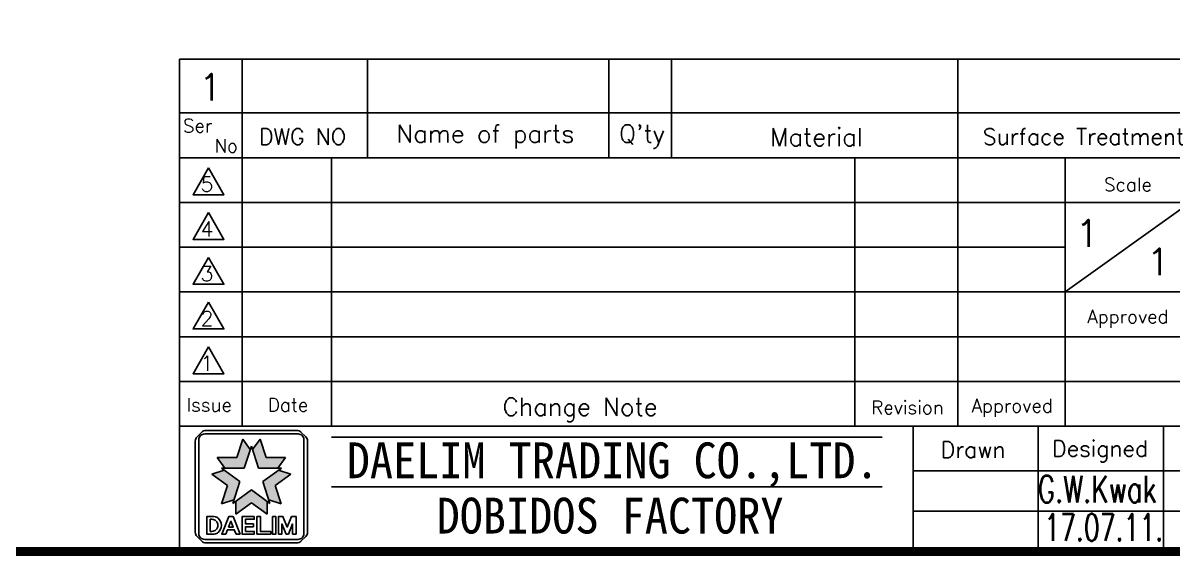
# Model space of a CAD drawing. Header units: millimetres. Extents: x -8699 to 14519, y -2727 to 7848.
# Drawn here: x 1926 to 3198, y -2727 to -2138 of the extents above; entities that cross this region are included whole.
import ezdxf
from ezdxf.enums import TextEntityAlignment as Align

# ---------------------------------------------------------------- set-up
doc = ezdxf.new("R2010")
doc.units = ezdxf.units.MM
doc.linetypes.add('CENTER2', pattern=[1.125, 0.75, -0.125, 0.125, -0.125])
for name, color, linetype in [('c', 1, 'CENTER2'), ('Def', 7, 'Continuous'), ('dim', 3, 'Continuous'), ('UU', 6, 'Continuous')]:
    doc.layers.add(name, color=color, linetype=linetype)
doc.styles.add('GHS', font='romans', dxfattribs={"bigfont": 'ghs'})
doc.styles.add('HANGUL', font='')
doc.styles.get('HANGUL').set_extended_font_data('DotumChe')

# ---------------------------------------------------------------- blocks, each defined once
blk = doc.blocks.new('대림통상-마크')
for p, q in [((-184.9, 214.9), (-202.6, 197.3)), ((169.4, 221.4), (-169.4, 221.4)), ((202.6, 197.3), (184.9, 214.9)), ((-209, 181.8), (-209, -158)), ((-54.7, 120.2), (-32.4, 188.9)), ((-32.4, 188.9), (-4, 149.9)), ((4, 149.9), (32.4, 188.9)), ((32.4, 188.9), (54.7, 120.2)), ((209, -158), (209, 181.8)), ((0, 162.3), (-26.4, 81.2)), ((26.4, 81.2), (0, 162.3)), ((-98.7, 81.2), (-127, 120.2)), ((-127, 120.2), (-54.7, 120.2)), ((54.7, 120.2), (127, 120.2)), ((127, 120.2), (98.7, 81.2)), ((-101.2, 73.5), (-147, 58.6)), ((-147, 58.6), (-88.5, 16.1)), ((-26.4, 81.2), (-111.7, 81.2)), ((-42.7, 31), (-111.7, 81.2)), ((111.7, 81.2), (26.4, 81.2)), ((42.7, 31), (111.7, 81.2)), ((147, 58.6), (88.5, 16.1)), ((101.2, 73.5), (147, 58.6)), ((-88.5, 16.1), (-110.9, -52.6)), ((-69, -50.2), (-42.7, 31)), ((-69, -50.2), (0, 0)), ((0, 0), (69, -50.2)), ((69, -50.2), (42.7, 31)), ((88.5, 16.1), (110.9, -52.6)), ((-110.9, -52.6), (-65, -37.7)), ((-58.5, -90.7), (-58.5, -42.5)), ((58.5, -42.5), (58.5, -90.7)), ((110.9, -52.6), (65, -37.7)), ((0, -48.2), (-58.5, -90.7)), ((58.5, -90.7), (0, -48.2)), ((-124.5, -132.1), (-124.5, -132.1)), ((-202.6, -173.6), (-184.9, -191.2)), ((-169.4, -197.6), (169.4, -197.6)), ((184.9, -191.2), (202.6, -173.6))]:
    blk.add_line(p, q)
for points in [[(-174, 208.4, 0.414214), (-196, 186.4), (-196, -162.6, 0.414214), (-174, -184.6), (174, -184.6, 0.414214), (196, -162.6), (196, 186.4, 0.414214), (174, 208.4)], [(-138.4, -164.6, 0.186266), (-123.3, -158.8, 0.443082), (-123.3, -105.5, 0.186266), (-138.4, -99.6), (-166.5, -99.6), (-166.5, -164.6)], [(-147, -154.6, 0.414214), (-124.5, -132.1, 0.414214), (-147, -109.6), (-153.5, -109.6), (-153.5, -154.6)]]:
    blk.add_lwpolyline(points, format="xyb", close=True)
for points in [[(-68.3, -99.6), (-42.3, -164.6), (-57.2, -164.6), (-63.6, -148.6), (-89, -148.6), (-95.4, -164.6), (-110.3, -164.6), (-84.3, -99.6)], [(-85, -138.6), (-67.6, -138.6), (-76.3, -116.8)], [(10.7, -99.6), (-34.3, -99.6), (-34.3, -164.6), (10.7, -164.6), (10.7, -154.6), (-21.3, -154.6), (-21.3, -137.1), (7.7, -137.1), (7.7, -127.1), (-21.3, -127.1), (-21.3, -109.6), (10.7, -109.6)], [(72.5, -164.6), (20.5, -164.6), (20.5, -99.6), (33.5, -99.6), (33.5, -154.6), (72.5, -154.6)], [(78.5, -99.6), (78.5, -164.6), (91.5, -164.6), (91.5, -99.6)], [(150, -99.6), (133.7, -138.6), (117.5, -99.6), (101, -99.6), (101, -164.6), (114, -164.6), (114, -127.1), (129.6, -164.6), (137.9, -164.6), (153.5, -127.1), (153.5, -164.6), (166.5, -164.6), (166.5, -99.6)]]:
    blk.add_lwpolyline(points, close=True)
for centre, start, end in [((-169.4, 199.4), 90, 135), ((169.4, 199.4), 45, 90), ((-187, 181.8), 135, 180), ((187, 181.8), 0, 45), ((-187, -158), 180, 225), ((187, -158), 315, 0), ((-169.4, -175.6), 225, 270), ((169.4, -175.6), 270, 315)]:
    blk.add_arc(centre, 22, start, end)

msp = doc.modelspace()

# ---------------------------------------------------------------- hatches: boundary and pattern name
at = {"layer": 'dim'}
h = msp.add_hatch(color=256, dxfattribs=at)
h.paths.add_polyline_path([(2177.2, -2609.6), (2168.8, -2598.1), (2162.1, -2618.5), (2140.7, -2618.5), (2149.1, -2630.1), (2170.5, -2630.1)])
h.paths.add_polyline_path([(2216.1, -2618.5), (2194.6, -2618.5), (2188, -2598.1), (2179.6, -2609.6), (2186.2, -2630.1), (2207.7, -2630.1)])
h.paths.add_polyline_path([(2204.7, -2649.4), (2222, -2636.8), (2208.4, -2632.3), (2191.1, -2645), (2197.7, -2665.4), (2211.3, -2669.8)])
h.paths.add_polyline_path([(2178.4, -2654.2), (2161, -2666.8), (2161, -2681.1), (2178.4, -2668.5), (2195.7, -2681.1), (2195.7, -2666.8)])
h.paths.add_polyline_path([(2148.3, -2632.3), (2134.7, -2636.8), (2152.1, -2649.4), (2145.5, -2669.8), (2159.1, -2665.4), (2165.7, -2645)])

# ---------------------------------------------------------------- linework, layer by layer
at = {"layer": 'Def', "const_width": 9.9}
msp.add_lwpolyline([(10, -2722.4), (3841.3, -2722.4), (3841.3, 10), (10, 10)], close=True, dxfattribs=at)
at = {"layer": 'dim'}
for p, q in [((2267.1, -2596), (2876.6, -2596)), ((2267.1, -2650.9), (2876.6, -2650.9))]:
    msp.add_line(p, q, dxfattribs=at)
at = {"layer": 'dim', "linetype": 'Continuous'}
for points in [[(2131, -2298), (2113.8, -2327.7), (2148.1, -2327.7)], [(2131, -2347.5), (2113.8, -2377.2), (2148.1, -2377.2)], [(2131, -2397), (2113.8, -2426.7), (2148.1, -2426.7)], [(2131, -2446.5), (2113.8, -2476.2), (2148.1, -2476.2)], [(2131, -2496), (2113.8, -2525.7), (2148.1, -2525.7)]]:
    msp.add_lwpolyline(points, close=True, dxfattribs=at)
at = {"layer": 'UU'}
for p, q in [((2098.9, -2177.9), (3841.3, -2177.9)), ((2098.9, -2177.9), (2098.9, -2722.4)), ((2168.2, -2177.9), (2168.2, -2583.8)), ((2306.8, -2177.9), (2306.8, -2286.8)), ((2574.1, -2177.9), (2574.1, -2286.8)), ((2643.4, -2177.9), (2643.4, -2286.8)), ((2960.2, -2177.9), (2960.2, -2286.8)), ((2098.9, -2237.3), (3841.3, -2237.3)), ((2098.9, -2286.8), (3841.3, -2286.8)), ((2267.2, -2286.8), (2267.2, -2583.8)), ((2846.4, -2286.8), (2846.4, -2583.8)), ((2960.2, -2286.8), (2960.2, -2583.8)), ((3079, -2286.8), (3079, -2583.8)), ((2098.9, -2336.3), (3217.6, -2336.3)), ((3217.6, -2336.3), (3079, -2435.3)), ((2098.9, -2385.8), (3079, -2385.8)), ((2098.9, -2435.3), (3841.3, -2435.3)), ((2098.9, -2484.8), (3217.6, -2484.8)), ((2098.9, -2534.3), (3079, -2534.3)), ((3079, -2534.3), (3217.6, -2534.3)), ((2098.9, -2583.8), (3841.3, -2583.8)), ((2910.7, -2583.8), (2910.7, -2722.4)), ((3049.3, -2583.8), (3049.3, -2722.4)), ((3187.9, -2583.8), (3187.9, -2722.4)), ((2910.7, -2633.3), (3465.1, -2633.3)), ((2910.7, -2677.8), (3465.1, -2677.8))]:
    msp.add_line(p, q, dxfattribs=at)

# ---------------------------------------------------------------- block references
at = {"layer": 'dim', "xscale": 0.2970000000022992, "yscale": 0.2969999999986612, "zscale": 0.297}
msp.add_blockref('대림통상-마크', (2178.4, -2654.2), dxfattribs=at)

# ---------------------------------------------------------------- texts
at = {"layer": 'c', "color": 3, "style": 'GHS'}
for p in [(3090.8, -2385.2), (3090.8, -2385.2), (3090.8, -2385.2), (3169.3, -2416.8)]:
    msp.add_text('1', height=29.7, dxfattribs=at).set_placement(p)
at = {"layer": 'dim', "style": 'GHS'}
msp.add_text('1', height=29.7, dxfattribs=at).set_placement((2120.4, -2223.6))
at = {"layer": 'dim', "linetype": 'Continuous', "style": 'GHS'}
for s, height, p in [('Ser', 14.85, (2118.9, -2251.4)), ('Name of parts', 19.8, (2437.4, -2263.5)), ("Q'ty", 19.8, (2610.8, -2263.5)), ('DWG NO', 17.82, (2235.1, -2263.5)), ('Material', 19.8, (2803.9, -2263.5)), ('Surface Treatment', 17.82, (3099.5, -2263.5)), ('No', 14.85, (2150.5, -2273.6)), ('5', 16.5, (2129.3, -2316.1)), ('Scale', 14.85, (3148.5, -2316.5)), ('4', 16.5, (2129.3, -2365.6)), ('3', 16.5, (2129.3, -2415.1)), ('2', 16.5, (2129.3, -2464.6)), ('Approved', 14.85, (3148.5, -2465)), ('1', 16.5, (2129.3, -2514.1)), ('Issue', 14.85, (2131.6, -2560.2)), ('Date', 14.85, (2218.9, -2560.2)), ('Change Note', 19.8, (2542.2, -2565.7)), ('Revision', 14.85, (2904.6, -2562.7)), ('Approved', 14.85, (3020.4, -2563.5)), ('Drawn', 17.82, (2977.3, -2609.7)), ('Designed', 17.82, (3117.8, -2611.1))]:
    msp.add_text(s, height=height, dxfattribs=at).set_placement(p, align=Align.MIDDLE)
at = {"layer": 'dim', "style": 'HANGUL'}
for s, p in [('DAELIM TRADING CO.,LTD.', (2578.3, -2626.3)), ('DOBIDOS FACTORY', (2575.4, -2682.7))]:
    msp.add_text(s, height=39.6, dxfattribs=at).set_placement(p, align=Align.MIDDLE)
at = {"layer": 'dim', "style": 'GHS'}
for s, width, p, p2 in [('G.W.Kwak', 0.654898, (3048.7, -2668.2), (3180.2, -2668.2)), ('17.07.11.', 0.636955, (3055.9, -2710.6), (3187.5, -2710.6))]:
    msp.add_text(s, height=29.7, dxfattribs=dict(at, width=width)).set_placement(p, p2, align=Align.FIT)

doc.saveas('drawing.dxf')
